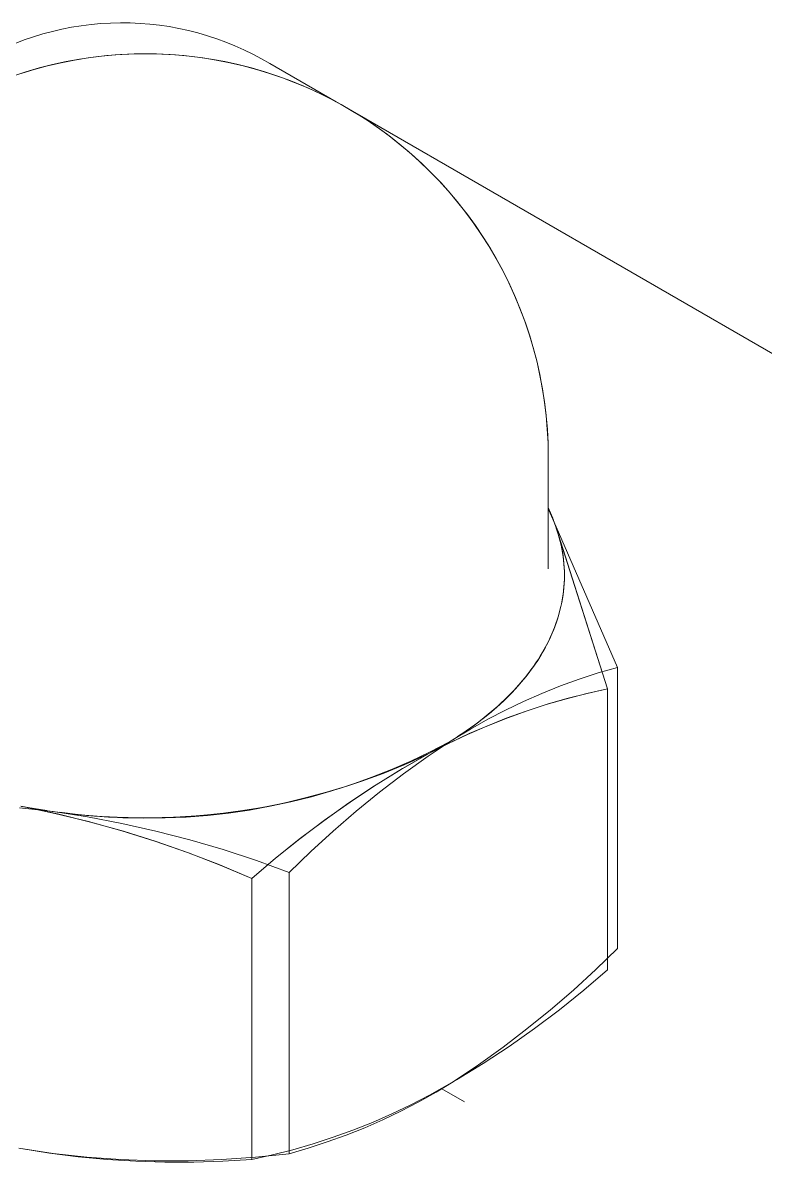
# Model space of a CAD drawing. Header units: millimetres. Extents: x -75 to 3710, y -20 to 2482.
# Drawn here: x 3585.42 to 3594.53, y 769.09 to 783.06 of the extents above; entities that cross this region are included whole.
import ezdxf

# ---------------------------------------------------------------- set-up
doc = ezdxf.new("R2010")
doc.units = ezdxf.units.MM
doc.layers.add('ZANO_R', color=7, linetype='Continuous', lineweight=0)

msp = doc.modelspace()

# ---------------------------------------------------------------- linework, layer by layer
at = {"layer": 'ZANO_R'}
for p, q in [((3586.022, 783.003), (3586.141, 783.022)), ((3586.141, 783.022), (3586.26, 783.037)), ((3586.26, 783.037), (3586.38, 783.048)), ((3586.38, 783.048), (3586.5, 783.055)), ((3586.5, 783.055), (3586.62, 783.058)), ((3586.62, 783.058), (3586.74, 783.057)), ((3586.74, 783.057), (3586.861, 783.051)), ((3586.861, 783.051), (3586.98, 783.042)), ((3586.98, 783.042), (3587.1, 783.028)), ((3587.1, 783.028), (3587.219, 783.011)), ((3585.442, 782.849), (3585.556, 782.887)), ((3585.556, 782.887), (3585.671, 782.922)), ((3585.671, 782.922), (3585.787, 782.953)), ((3585.787, 782.953), (3585.904, 782.98)), ((3585.904, 782.98), (3586.022, 783.003)), ((3587.219, 783.011), (3587.337, 782.989)), ((3587.337, 782.989), (3587.455, 782.963)), ((3587.455, 782.963), (3587.571, 782.934)), ((3587.571, 782.934), (3587.687, 782.9)), ((3587.687, 782.9), (3587.801, 782.863)), ((3585.33, 782.806), (3585.442, 782.849)), ((3587.801, 782.863), (3587.914, 782.821)), ((3587.914, 782.821), (3588.025, 782.776)), ((3588.025, 782.776), (3588.135, 782.727)), ((3585.892, 782.569), (3586.057, 782.601)), ((3585.954, 782.582), (3586.12, 782.612)), ((3585.954, 782.582), (3586.12, 782.612)), ((3585.954, 782.582), (3586.12, 782.612)), ((3585.954, 782.582), (3586.12, 782.612)), ((3586.057, 782.601), (3586.223, 782.628)), ((3586.12, 782.612), (3586.288, 782.637)), ((3586.12, 782.612), (3586.288, 782.637)), ((3586.12, 782.612), (3586.288, 782.637)), ((3586.12, 782.612), (3586.288, 782.637)), ((3586.223, 782.628), (3586.39, 782.649)), ((3586.288, 782.637), (3586.455, 782.656)), ((3586.288, 782.637), (3586.455, 782.656)), ((3586.288, 782.637), (3586.455, 782.656)), ((3586.288, 782.637), (3586.455, 782.656)), ((3586.39, 782.649), (3586.557, 782.665)), ((3586.455, 782.656), (3586.623, 782.669)), ((3586.455, 782.656), (3586.623, 782.669)), ((3586.455, 782.656), (3586.623, 782.669)), ((3586.455, 782.656), (3586.623, 782.669)), ((3586.557, 782.665), (3586.725, 782.674)), ((3586.623, 782.669), (3586.791, 782.677)), ((3586.623, 782.669), (3586.791, 782.677)), ((3586.623, 782.669), (3586.791, 782.677)), ((3586.623, 782.669), (3586.791, 782.677)), ((3586.725, 782.674), (3586.893, 782.678)), ((3586.791, 782.677), (3586.959, 782.678)), ((3586.791, 782.677), (3586.959, 782.678)), ((3586.791, 782.677), (3586.959, 782.678)), ((3586.791, 782.677), (3586.959, 782.678)), ((3586.893, 782.678), (3587.061, 782.677)), ((3586.959, 782.678), (3587.127, 782.674)), ((3586.959, 782.678), (3587.127, 782.674)), ((3586.959, 782.678), (3587.127, 782.674)), ((3586.959, 782.678), (3587.127, 782.674)), ((3587.061, 782.677), (3587.229, 782.669)), ((3587.127, 782.674), (3587.295, 782.665)), ((3587.127, 782.674), (3587.295, 782.665)), ((3587.127, 782.674), (3587.295, 782.665)), ((3587.127, 782.674), (3587.295, 782.665)), ((3587.229, 782.669), (3587.397, 782.656)), ((3587.295, 782.665), (3587.463, 782.649)), ((3587.295, 782.665), (3587.463, 782.649)), ((3587.295, 782.665), (3587.463, 782.649)), ((3587.295, 782.665), (3587.463, 782.649)), ((3587.397, 782.656), (3587.564, 782.637)), ((3587.463, 782.649), (3587.629, 782.628)), ((3587.463, 782.649), (3587.629, 782.628)), ((3587.463, 782.649), (3587.629, 782.628)), ((3587.463, 782.649), (3587.629, 782.628)), ((3587.564, 782.637), (3587.732, 782.612)), ((3587.629, 782.628), (3587.796, 782.601)), ((3587.629, 782.628), (3587.796, 782.601)), ((3587.629, 782.628), (3587.796, 782.601)), ((3587.629, 782.628), (3587.796, 782.601)), ((3587.732, 782.612), (3587.899, 782.582)), ((3587.796, 782.601), (3587.961, 782.569)), ((3587.796, 782.601), (3587.961, 782.569)), ((3587.796, 782.601), (3587.961, 782.569)), ((3587.796, 782.601), (3587.961, 782.569)), ((3588.135, 782.727), (3588.243, 782.674)), ((3588.243, 782.674), (3588.349, 782.618)), ((3588.349, 782.618), (3588.454, 782.558)), ((3585.3, 782.403), (3585.461, 782.456)), ((3585.3, 782.403), (3585.461, 782.456)), ((3585.3, 782.403), (3585.461, 782.456)), ((3585.3, 782.403), (3585.461, 782.456)), ((3585.405, 782.438), (3585.565, 782.487)), ((3585.461, 782.456), (3585.624, 782.504)), ((3585.461, 782.456), (3585.624, 782.504)), ((3585.461, 782.456), (3585.624, 782.504)), ((3585.461, 782.456), (3585.624, 782.504)), ((3585.565, 782.487), (3585.728, 782.531)), ((3585.624, 782.504), (3585.788, 782.546)), ((3585.624, 782.504), (3585.788, 782.546)), ((3585.624, 782.504), (3585.788, 782.546)), ((3585.624, 782.504), (3585.788, 782.546)), ((3585.728, 782.531), (3585.892, 782.569)), ((3585.788, 782.546), (3585.954, 782.582)), ((3585.788, 782.546), (3585.954, 782.582)), ((3585.788, 782.546), (3585.954, 782.582)), ((3585.788, 782.546), (3585.954, 782.582)), ((3587.899, 782.582), (3588.064, 782.546)), ((3587.961, 782.569), (3588.124, 782.531)), ((3587.961, 782.569), (3588.124, 782.531)), ((3587.961, 782.569), (3588.124, 782.531)), ((3587.961, 782.569), (3588.124, 782.531)), ((3588.064, 782.546), (3588.228, 782.504)), ((3588.124, 782.531), (3588.287, 782.487)), ((3588.124, 782.531), (3588.287, 782.487)), ((3588.124, 782.531), (3588.287, 782.487)), ((3588.124, 782.531), (3588.287, 782.487)), ((3588.228, 782.504), (3588.391, 782.456)), ((3588.287, 782.487), (3588.448, 782.438)), ((3588.287, 782.487), (3588.448, 782.438)), ((3588.287, 782.487), (3588.448, 782.438)), ((3588.287, 782.487), (3588.448, 782.438)), ((3588.391, 782.456), (3588.552, 782.403)), ((3588.454, 782.558), (3589.267, 782.089)), ((3588.448, 782.438), (3588.607, 782.384)), ((3588.448, 782.438), (3588.607, 782.384)), ((3588.448, 782.438), (3588.607, 782.384)), ((3588.448, 782.438), (3588.607, 782.384)), ((3588.552, 782.403), (3588.711, 782.345)), ((3588.607, 782.384), (3588.764, 782.324)), ((3588.607, 782.384), (3588.764, 782.324)), ((3588.607, 782.384), (3588.764, 782.324)), ((3588.607, 782.384), (3588.764, 782.324)), ((3588.711, 782.345), (3588.868, 782.281)), ((3588.764, 782.324), (3588.919, 782.259)), ((3588.764, 782.324), (3588.919, 782.259)), ((3588.764, 782.324), (3588.919, 782.259)), ((3588.764, 782.324), (3588.919, 782.259)), ((3588.868, 782.281), (3589.023, 782.212)), ((3588.919, 782.259), (3589.072, 782.188)), ((3588.919, 782.259), (3589.072, 782.188)), ((3588.919, 782.259), (3589.072, 782.188)), ((3588.919, 782.259), (3589.072, 782.188)), ((3589.023, 782.212), (3589.175, 782.137)), ((3589.072, 782.188), (3589.222, 782.113)), ((3589.072, 782.188), (3589.222, 782.113)), ((3589.072, 782.188), (3589.222, 782.113)), ((3589.072, 782.188), (3589.222, 782.113)), ((3589.175, 782.137), (3589.325, 782.057)), ((3589.222, 782.113), (3589.369, 782.032)), ((3589.222, 782.113), (3589.369, 782.032)), ((3589.222, 782.113), (3589.369, 782.032)), ((3589.222, 782.113), (3589.369, 782.032)), ((3589.325, 782.057), (3589.471, 781.972)), ((3589.369, 782.032), (3589.514, 781.946)), ((3589.369, 782.032), (3589.514, 781.946)), ((3589.369, 782.032), (3589.514, 781.946)), ((3589.369, 782.032), (3589.514, 781.946)), ((3589.471, 781.972), (3589.615, 781.883)), ((3589.514, 781.946), (3589.656, 781.856)), ((3589.514, 781.946), (3589.656, 781.856)), ((3589.514, 781.946), (3589.656, 781.856)), ((3589.514, 781.946), (3589.656, 781.856)), ((3589.523, 781.941), (3606.445, 772.171)), ((3589.615, 781.883), (3589.756, 781.788)), ((3589.656, 781.856), (3589.794, 781.761)), ((3589.656, 781.856), (3589.794, 781.761)), ((3589.656, 781.856), (3589.794, 781.761)), ((3589.656, 781.856), (3589.794, 781.761)), ((3589.756, 781.788), (3589.893, 781.688)), ((3589.794, 781.761), (3589.93, 781.661)), ((3589.794, 781.761), (3589.93, 781.661)), ((3589.794, 781.761), (3589.93, 781.661)), ((3589.794, 781.761), (3589.93, 781.661)), ((3589.893, 781.688), (3590.027, 781.584)), ((3589.93, 781.661), (3590.061, 781.556)), ((3589.93, 781.661), (3590.061, 781.556)), ((3589.93, 781.661), (3590.061, 781.556)), ((3589.93, 781.661), (3590.061, 781.556)), ((3590.027, 781.584), (3590.157, 781.476)), ((3590.061, 781.556), (3590.19, 781.447)), ((3590.061, 781.556), (3590.19, 781.447)), ((3590.061, 781.556), (3590.19, 781.447)), ((3590.061, 781.556), (3590.19, 781.447)), ((3590.157, 781.476), (3590.283, 781.363)), ((3590.19, 781.447), (3590.314, 781.334)), ((3590.19, 781.447), (3590.314, 781.334)), ((3590.19, 781.447), (3590.314, 781.334)), ((3590.19, 781.447), (3590.314, 781.334)), ((3590.283, 781.363), (3590.406, 781.245)), ((3590.314, 781.334), (3590.434, 781.216)), ((3590.314, 781.334), (3590.434, 781.216)), ((3590.314, 781.334), (3590.434, 781.216)), ((3590.314, 781.334), (3590.434, 781.216)), ((3590.406, 781.245), (3590.524, 781.124)), ((3590.434, 781.216), (3590.551, 781.095)), ((3590.434, 781.216), (3590.551, 781.095)), ((3590.434, 781.216), (3590.551, 781.095)), ((3590.434, 781.216), (3590.551, 781.095)), ((3590.524, 781.124), (3590.638, 780.998)), ((3590.551, 781.095), (3590.663, 780.97)), ((3590.551, 781.095), (3590.663, 780.97)), ((3590.551, 781.095), (3590.663, 780.97)), ((3590.551, 781.095), (3590.663, 780.97)), ((3590.638, 780.998), (3590.747, 780.869)), ((3590.663, 780.97), (3590.771, 780.841)), ((3590.663, 780.97), (3590.771, 780.841)), ((3590.663, 780.97), (3590.771, 780.841)), ((3590.663, 780.97), (3590.771, 780.841)), ((3590.747, 780.869), (3590.853, 780.736)), ((3590.771, 780.841), (3590.874, 780.708)), ((3590.771, 780.841), (3590.874, 780.708)), ((3590.771, 780.841), (3590.874, 780.708)), ((3590.771, 780.841), (3590.874, 780.708)), ((3590.853, 780.736), (3590.953, 780.6)), ((3590.874, 780.708), (3590.973, 780.572)), ((3590.874, 780.708), (3590.973, 780.572)), ((3590.874, 780.708), (3590.973, 780.572)), ((3590.874, 780.708), (3590.973, 780.572)), ((3590.953, 780.6), (3591.049, 780.46)), ((3590.973, 780.572), (3591.067, 780.432)), ((3590.973, 780.572), (3591.067, 780.432)), ((3590.973, 780.572), (3591.067, 780.432)), ((3590.973, 780.572), (3591.067, 780.432)), ((3591.049, 780.46), (3591.14, 780.317)), ((3591.067, 780.432), (3591.156, 780.29)), ((3591.067, 780.432), (3591.156, 780.29)), ((3591.067, 780.432), (3591.156, 780.29)), ((3591.067, 780.432), (3591.156, 780.29)), ((3591.14, 780.317), (3591.226, 780.171)), ((3591.156, 780.29), (3591.241, 780.144)), ((3591.156, 780.29), (3591.241, 780.144)), ((3591.156, 780.29), (3591.241, 780.144)), ((3591.156, 780.29), (3591.241, 780.144)), ((3591.226, 780.171), (3591.307, 780.022)), ((3591.241, 780.144), (3591.32, 779.996)), ((3591.241, 780.144), (3591.32, 779.996)), ((3591.241, 780.144), (3591.32, 779.996)), ((3591.241, 780.144), (3591.32, 779.996)), ((3591.307, 780.022), (3591.383, 779.87)), ((3591.32, 779.996), (3591.394, 779.845)), ((3591.32, 779.996), (3591.394, 779.845)), ((3591.32, 779.996), (3591.394, 779.845)), ((3591.32, 779.996), (3591.394, 779.845)), ((3591.383, 779.87), (3591.453, 779.716)), ((3591.394, 779.845), (3591.463, 779.692)), ((3591.394, 779.845), (3591.463, 779.692)), ((3591.394, 779.845), (3591.463, 779.692)), ((3591.394, 779.845), (3591.463, 779.692)), ((3591.453, 779.716), (3591.518, 779.559)), ((3591.463, 779.692), (3591.527, 779.536)), ((3591.463, 779.692), (3591.527, 779.536)), ((3591.463, 779.692), (3591.527, 779.536)), ((3591.463, 779.692), (3591.527, 779.536)), ((3591.518, 779.559), (3591.578, 779.401)), ((3591.527, 779.536), (3591.585, 779.38)), ((3591.527, 779.536), (3591.585, 779.38)), ((3591.527, 779.536), (3591.585, 779.38)), ((3591.527, 779.536), (3591.585, 779.38)), ((3591.578, 779.401), (3591.632, 779.24)), ((3591.585, 779.38), (3591.638, 779.221)), ((3591.585, 779.38), (3591.638, 779.221)), ((3591.585, 779.38), (3591.638, 779.221)), ((3591.585, 779.38), (3591.638, 779.221)), ((3591.632, 779.24), (3591.681, 779.078)), ((3591.638, 779.221), (3591.686, 779.061)), ((3591.638, 779.221), (3591.686, 779.061)), ((3591.638, 779.221), (3591.686, 779.061)), ((3591.638, 779.221), (3591.686, 779.061)), ((3591.681, 779.078), (3591.724, 778.914)), ((3591.686, 779.061), (3591.728, 778.899)), ((3591.686, 779.061), (3591.728, 778.899)), ((3591.686, 779.061), (3591.728, 778.899)), ((3591.686, 779.061), (3591.728, 778.899)), ((3591.724, 778.914), (3591.762, 778.749)), ((3591.728, 778.899), (3591.764, 778.735)), ((3591.728, 778.899), (3591.764, 778.735)), ((3591.728, 778.899), (3591.764, 778.735)), ((3591.728, 778.899), (3591.764, 778.735)), ((3591.762, 778.749), (3591.793, 778.582)), ((3591.764, 778.735), (3591.795, 778.571)), ((3591.764, 778.735), (3591.795, 778.571)), ((3591.764, 778.735), (3591.795, 778.571)), ((3591.764, 778.735), (3591.795, 778.571)), ((3591.793, 778.582), (3591.82, 778.415)), ((3591.795, 778.571), (3591.821, 778.406)), ((3591.795, 778.571), (3591.821, 778.406)), ((3591.795, 778.571), (3591.821, 778.406)), ((3591.795, 778.571), (3591.821, 778.406)), ((3591.82, 778.415), (3591.84, 778.246)), ((3591.821, 778.406), (3591.841, 778.24)), ((3591.821, 778.406), (3591.841, 778.24)), ((3591.821, 778.406), (3591.841, 778.24)), ((3591.821, 778.406), (3591.841, 778.24)), ((3591.84, 778.246), (3591.854, 778.078)), ((3591.841, 778.24), (3591.855, 778.073)), ((3591.841, 778.24), (3591.855, 778.073)), ((3591.841, 778.24), (3591.855, 778.073)), ((3591.841, 778.24), (3591.855, 778.073)), ((3591.854, 778.078), (3591.863, 777.908)), ((3591.855, 778.073), (3591.863, 777.906)), ((3591.855, 778.073), (3591.863, 777.906)), ((3591.855, 778.073), (3591.863, 777.906)), ((3591.855, 778.073), (3591.863, 777.906)), ((3591.863, 777.908), (3591.866, 777.739)), ((3591.863, 777.906), (3591.866, 777.739)), ((3591.863, 777.906), (3591.866, 777.739)), ((3591.863, 777.906), (3591.866, 777.739)), ((3591.863, 777.906), (3591.866, 777.739)), ((3591.866, 777.739), (3591.866, 776.364)), ((3591.866, 777.739), (3591.866, 776.364)), ((3591.866, 777.739), (3591.866, 776.364)), ((3591.866, 777.739), (3591.866, 776.364)), ((3591.866, 777.739), (3591.866, 776.364)), ((3591.866, 777.118), (3591.917, 776.992)), ((3591.866, 777.118), (3591.917, 776.992)), ((3591.866, 777.118), (3591.929, 776.962)), ((3591.866, 777.118), (3591.92, 776.985)), ((3592.713, 775.158), (3591.866, 777.104)), ((3591.891, 777.048), (3591.866, 777.101)), ((3591.866, 777.101), (3591.887, 777.058)), ((3591.891, 777.048), (3591.866, 777.101)), ((3591.891, 777.048), (3591.866, 777.101)), ((3591.891, 777.048), (3591.866, 777.101)), ((3591.887, 777.058), (3591.907, 777.015)), ((3591.915, 776.994), (3591.891, 777.048)), ((3591.915, 776.994), (3591.891, 777.048)), ((3591.915, 776.994), (3591.891, 777.048)), ((3591.915, 776.994), (3591.891, 777.048)), ((3591.907, 777.015), (3591.925, 776.971)), ((3591.938, 776.939), (3591.915, 776.994)), ((3591.938, 776.939), (3591.915, 776.994)), ((3591.938, 776.939), (3591.915, 776.994)), ((3591.938, 776.939), (3591.915, 776.994)), ((3591.925, 776.971), (3591.943, 776.926)), ((3591.954, 776.895), (3591.938, 776.939)), ((3591.954, 776.895), (3591.938, 776.939)), ((3591.955, 776.894), (3591.938, 776.939)), ((3591.955, 776.894), (3591.938, 776.939)), ((3591.943, 776.926), (3591.959, 776.882)), ((3591.946, 776.917), (3592.59, 774.894)), ((3591.97, 776.85), (3591.954, 776.895)), ((3591.97, 776.85), (3591.954, 776.895)), ((3591.971, 776.848), (3591.955, 776.894)), ((3591.971, 776.848), (3591.955, 776.894)), ((3591.955, 776.894), (3592.59, 774.894)), ((3591.958, 776.886), (3592.59, 774.894)), ((3591.958, 776.886), (3592.59, 774.894)), ((3591.959, 776.882), (3591.974, 776.837)), ((3591.985, 776.804), (3591.97, 776.85)), ((3591.985, 776.804), (3591.97, 776.85)), ((3591.985, 776.802), (3591.971, 776.848)), ((3591.985, 776.802), (3591.971, 776.848)), ((3591.974, 776.837), (3591.989, 776.792)), ((3591.998, 776.759), (3591.985, 776.804)), ((3591.998, 776.759), (3591.985, 776.804)), ((3591.999, 776.756), (3591.985, 776.802)), ((3591.999, 776.756), (3591.985, 776.802)), ((3591.989, 776.792), (3592.001, 776.747)), ((3592.01, 776.713), (3591.998, 776.759)), ((3592.01, 776.713), (3591.998, 776.759)), ((3592.011, 776.709), (3591.999, 776.756)), ((3592.011, 776.709), (3591.999, 776.756)), ((3592.001, 776.747), (3592.013, 776.701)), ((3592.021, 776.667), (3592.01, 776.713)), ((3592.021, 776.667), (3592.01, 776.713)), ((3592.022, 776.662), (3592.011, 776.709)), ((3592.022, 776.662), (3592.011, 776.709)), ((3592.013, 776.701), (3592.024, 776.655)), ((3592.031, 776.62), (3592.021, 776.667)), ((3592.031, 776.62), (3592.021, 776.667)), ((3592.032, 776.615), (3592.022, 776.662)), ((3592.032, 776.615), (3592.022, 776.662)), ((3592.024, 776.655), (3592.033, 776.609)), ((3592.039, 776.574), (3592.031, 776.62)), ((3592.039, 776.574), (3592.031, 776.62)), ((3592.04, 776.568), (3592.032, 776.615)), ((3592.04, 776.568), (3592.032, 776.615)), ((3592.033, 776.609), (3592.041, 776.563)), ((3592.047, 776.527), (3592.039, 776.574)), ((3592.047, 776.527), (3592.039, 776.574)), ((3592.048, 776.52), (3592.04, 776.568)), ((3592.048, 776.52), (3592.04, 776.568)), ((3592.041, 776.563), (3592.048, 776.516)), ((3592.053, 776.48), (3592.047, 776.527)), ((3592.053, 776.48), (3592.047, 776.527)), ((3592.054, 776.472), (3592.048, 776.52)), ((3592.054, 776.472), (3592.048, 776.52)), ((3592.048, 776.516), (3592.054, 776.47)), ((3592.057, 776.433), (3592.053, 776.48)), ((3592.057, 776.433), (3592.053, 776.48)), ((3592.058, 776.424), (3592.054, 776.472)), ((3592.058, 776.424), (3592.054, 776.472)), ((3592.054, 776.47), (3592.058, 776.423)), ((3592.061, 776.385), (3592.057, 776.433)), ((3592.061, 776.385), (3592.057, 776.433)), ((3592.061, 776.376), (3592.058, 776.424)), ((3592.061, 776.376), (3592.058, 776.424)), ((3592.058, 776.423), (3592.061, 776.376)), ((3592.063, 776.338), (3592.061, 776.385)), ((3592.063, 776.338), (3592.061, 776.385)), ((3592.061, 776.376), (3592.063, 776.329)), ((3592.063, 776.328), (3592.061, 776.376)), ((3592.063, 776.328), (3592.061, 776.376)), ((3592.064, 776.29), (3592.063, 776.338)), ((3592.064, 776.29), (3592.063, 776.338)), ((3592.063, 776.329), (3592.064, 776.282)), ((3592.064, 776.279), (3592.063, 776.328)), ((3592.064, 776.279), (3592.063, 776.328)), ((3592.061, 776.187), (3592.057, 776.14)), ((3592.057, 776.133), (3592.06, 776.182)), ((3592.057, 776.133), (3592.06, 776.182)), ((3592.058, 776.146), (3592.061, 776.194)), ((3592.058, 776.146), (3592.061, 776.194)), ((3592.06, 776.182), (3592.063, 776.231)), ((3592.06, 776.182), (3592.063, 776.231)), ((3592.061, 776.194), (3592.063, 776.242)), ((3592.061, 776.194), (3592.063, 776.242)), ((3592.063, 776.235), (3592.061, 776.187)), ((3592.063, 776.242), (3592.064, 776.29)), ((3592.063, 776.242), (3592.064, 776.29)), ((3592.064, 776.282), (3592.063, 776.235)), ((3592.063, 776.231), (3592.064, 776.279)), ((3592.063, 776.231), (3592.064, 776.279)), ((3592.037, 775.986), (3592.045, 776.035)), ((3592.037, 775.986), (3592.045, 776.035)), ((3592.047, 776.045), (3592.039, 775.998)), ((3592.04, 776.002), (3592.047, 776.05)), ((3592.04, 776.002), (3592.047, 776.05)), ((3592.045, 776.035), (3592.052, 776.084)), ((3592.045, 776.035), (3592.052, 776.084)), ((3592.047, 776.05), (3592.053, 776.098)), ((3592.047, 776.05), (3592.053, 776.098)), ((3592.053, 776.093), (3592.047, 776.045)), ((3592.052, 776.084), (3592.057, 776.133)), ((3592.052, 776.084), (3592.057, 776.133)), ((3592.053, 776.098), (3592.058, 776.146)), ((3592.053, 776.098), (3592.058, 776.146)), ((3592.057, 776.14), (3592.053, 776.093)), ((3592.005, 775.84), (3592.017, 775.889)), ((3592.005, 775.84), (3592.017, 775.889)), ((3592.009, 775.857), (3592.021, 775.905)), ((3592.009, 775.857), (3592.021, 775.905)), ((3592.021, 775.904), (3592.009, 775.856)), ((3592.017, 775.889), (3592.028, 775.937)), ((3592.017, 775.889), (3592.028, 775.937)), ((3592.021, 775.905), (3592.031, 775.953)), ((3592.021, 775.905), (3592.031, 775.953)), ((3592.031, 775.951), (3592.021, 775.904)), ((3592.028, 775.937), (3592.037, 775.986)), ((3592.028, 775.937), (3592.037, 775.986)), ((3592.031, 775.953), (3592.04, 776.002)), ((3592.031, 775.953), (3592.04, 776.002)), ((3592.039, 775.998), (3592.031, 775.951)), ((3591.983, 775.762), (3591.967, 775.715)), ((3591.967, 775.713), (3591.982, 775.761)), ((3591.967, 775.713), (3591.982, 775.761)), ((3591.976, 775.742), (3591.991, 775.791)), ((3591.976, 775.742), (3591.991, 775.791)), ((3591.982, 775.761), (3591.997, 775.809)), ((3591.982, 775.761), (3591.997, 775.809)), ((3591.997, 775.809), (3591.983, 775.762)), ((3591.991, 775.791), (3592.005, 775.84)), ((3591.991, 775.791), (3592.005, 775.84)), ((3591.997, 775.809), (3592.009, 775.857)), ((3591.997, 775.809), (3592.009, 775.857)), ((3592.009, 775.856), (3591.997, 775.809)), ((3591.911, 775.57), (3591.931, 775.618)), ((3591.911, 775.57), (3591.931, 775.618)), ((3591.933, 775.622), (3591.914, 775.576)), ((3591.923, 775.597), (3591.942, 775.645)), ((3591.923, 775.597), (3591.942, 775.645)), ((3591.931, 775.618), (3591.95, 775.666)), ((3591.931, 775.618), (3591.95, 775.666)), ((3591.951, 775.669), (3591.933, 775.622)), ((3591.942, 775.645), (3591.96, 775.694)), ((3591.942, 775.645), (3591.96, 775.694)), ((3591.95, 775.666), (3591.967, 775.713)), ((3591.95, 775.666), (3591.967, 775.713)), ((3591.967, 775.715), (3591.951, 775.669)), ((3591.96, 775.694), (3591.976, 775.742)), ((3591.96, 775.694), (3591.976, 775.742)), ((3591.844, 775.429), (3591.868, 775.476)), ((3591.844, 775.429), (3591.868, 775.476)), ((3591.872, 775.483), (3591.848, 775.437)), ((3591.856, 775.453), (3591.88, 775.501)), ((3591.856, 775.453), (3591.88, 775.501)), ((3591.868, 775.476), (3591.89, 775.523)), ((3591.868, 775.476), (3591.89, 775.523)), ((3591.893, 775.529), (3591.872, 775.483)), ((3591.88, 775.501), (3591.902, 775.549)), ((3591.88, 775.501), (3591.902, 775.549)), ((3591.89, 775.523), (3591.911, 775.57)), ((3591.89, 775.523), (3591.911, 775.57)), ((3591.914, 775.576), (3591.893, 775.529)), ((3591.902, 775.549), (3591.923, 775.597)), ((3591.902, 775.549), (3591.923, 775.597)), ((3591.765, 775.29), (3591.792, 775.336)), ((3591.765, 775.29), (3591.792, 775.336)), ((3591.799, 775.347), (3591.772, 775.302)), ((3591.778, 775.311), (3591.805, 775.358)), ((3591.778, 775.311), (3591.805, 775.358)), ((3591.792, 775.336), (3591.819, 775.382)), ((3591.792, 775.336), (3591.819, 775.382)), ((3591.824, 775.392), (3591.799, 775.347)), ((3591.805, 775.358), (3591.831, 775.405)), ((3591.805, 775.358), (3591.831, 775.405)), ((3591.819, 775.382), (3591.844, 775.429)), ((3591.819, 775.382), (3591.844, 775.429)), ((3591.848, 775.437), (3591.824, 775.392)), ((3591.831, 775.405), (3591.856, 775.453)), ((3591.831, 775.405), (3591.856, 775.453)), ((3591.673, 775.153), (3591.705, 775.198)), ((3591.673, 775.153), (3591.705, 775.198)), ((3591.715, 775.212), (3591.684, 775.168)), ((3591.687, 775.172), (3591.718, 775.218)), ((3591.687, 775.172), (3591.718, 775.218)), ((3591.705, 775.198), (3591.736, 775.244)), ((3591.705, 775.198), (3591.736, 775.244)), ((3591.744, 775.257), (3591.715, 775.212)), ((3591.718, 775.218), (3591.749, 775.264)), ((3591.718, 775.218), (3591.749, 775.264)), ((3591.736, 775.244), (3591.765, 775.29)), ((3591.736, 775.244), (3591.765, 775.29)), ((3591.772, 775.302), (3591.744, 775.257)), ((3591.749, 775.264), (3591.778, 775.311)), ((3591.749, 775.264), (3591.778, 775.311)), ((3591.571, 775.019), (3591.606, 775.064)), ((3591.571, 775.019), (3591.606, 775.064)), ((3591.584, 775.035), (3591.62, 775.08)), ((3591.584, 775.035), (3591.62, 775.08)), ((3591.62, 775.081), (3591.586, 775.038)), ((3591.606, 775.064), (3591.641, 775.108)), ((3591.606, 775.064), (3591.641, 775.108)), ((3591.62, 775.08), (3591.654, 775.126)), ((3591.62, 775.08), (3591.654, 775.126)), ((3591.653, 775.125), (3591.62, 775.081)), ((3591.641, 775.108), (3591.673, 775.153)), ((3591.641, 775.108), (3591.673, 775.153)), ((3591.684, 775.168), (3591.653, 775.125)), ((3591.654, 775.126), (3591.687, 775.172)), ((3591.654, 775.126), (3591.687, 775.172)), ((3592.245, 775.014), (3592.478, 775.09)), ((3592.478, 775.09), (3592.713, 775.158)), ((3592.713, 775.158), (3592.713, 771.713)), ((3591.478, 774.912), (3591.44, 774.87)), ((3591.458, 774.889), (3591.497, 774.932)), ((3591.458, 774.889), (3591.497, 774.932)), ((3591.47, 774.903), (3591.509, 774.947)), ((3591.47, 774.903), (3591.509, 774.947)), ((3591.515, 774.953), (3591.478, 774.912)), ((3591.497, 774.932), (3591.534, 774.976)), ((3591.497, 774.932), (3591.534, 774.976)), ((3591.509, 774.947), (3591.547, 774.991)), ((3591.509, 774.947), (3591.547, 774.991)), ((3591.551, 774.996), (3591.515, 774.953)), ((3591.534, 774.976), (3591.571, 775.019)), ((3591.534, 774.976), (3591.571, 775.019)), ((3591.547, 774.991), (3591.584, 775.035)), ((3591.547, 774.991), (3591.584, 775.035)), ((3591.586, 775.038), (3591.551, 774.996)), ((3591.787, 774.839), (3592.014, 774.93)), ((3592.014, 774.93), (3592.245, 775.014)), ((3591.302, 774.732), (3591.345, 774.774)), ((3591.302, 774.732), (3591.345, 774.774)), ((3591.36, 774.789), (3591.319, 774.749)), ((3591.334, 774.763), (3591.376, 774.805)), ((3591.334, 774.763), (3591.376, 774.805)), ((3591.345, 774.774), (3591.388, 774.817)), ((3591.345, 774.774), (3591.388, 774.817)), ((3591.401, 774.829), (3591.36, 774.789)), ((3591.376, 774.805), (3591.417, 774.847)), ((3591.376, 774.805), (3591.417, 774.847)), ((3591.388, 774.817), (3591.43, 774.859)), ((3591.388, 774.817), (3591.43, 774.859)), ((3591.44, 774.87), (3591.401, 774.829)), ((3591.417, 774.847), (3591.458, 774.889)), ((3591.417, 774.847), (3591.458, 774.889)), ((3591.43, 774.859), (3591.47, 774.903)), ((3591.43, 774.859), (3591.47, 774.903)), ((3591.563, 774.741), (3591.787, 774.839)), ((3592.088, 774.774), (3591.84, 774.702)), ((3592.088, 774.774), (3591.84, 774.702)), ((3592.088, 774.774), (3591.84, 774.702)), ((3592.095, 774.776), (3591.851, 774.705)), ((3592.338, 774.838), (3592.088, 774.774)), ((3592.338, 774.838), (3592.088, 774.774)), ((3592.338, 774.838), (3592.088, 774.774)), ((3592.342, 774.839), (3592.095, 774.776)), ((3592.59, 774.894), (3592.338, 774.838)), ((3592.59, 774.894), (3592.338, 774.838)), ((3592.59, 774.894), (3592.338, 774.838)), ((3592.59, 774.894), (3592.342, 774.839)), ((3592.59, 771.449), (3592.59, 774.894)), ((3592.59, 771.449), (3592.59, 774.894)), ((3592.59, 771.449), (3592.59, 774.894)), ((3592.59, 771.449), (3592.59, 774.894)), ((3591.106, 774.563), (3591.2, 774.641)), ((3591.106, 774.563), (3591.2, 774.641)), ((3591.124, 774.522), (3591.342, 774.635)), ((3591.234, 774.67), (3591.145, 774.594)), ((3591.164, 774.61), (3591.211, 774.65)), ((3591.164, 774.61), (3591.211, 774.65)), ((3591.2, 774.641), (3591.246, 774.681)), ((3591.2, 774.641), (3591.246, 774.681)), ((3591.211, 774.65), (3591.257, 774.691)), ((3591.211, 774.65), (3591.257, 774.691)), ((3591.319, 774.749), (3591.234, 774.67)), ((3591.246, 774.681), (3591.29, 774.722)), ((3591.246, 774.681), (3591.29, 774.722)), ((3591.257, 774.691), (3591.302, 774.732)), ((3591.257, 774.691), (3591.302, 774.732)), ((3591.29, 774.722), (3591.334, 774.763)), ((3591.29, 774.722), (3591.334, 774.763)), ((3591.342, 774.635), (3591.563, 774.741)), ((3591.84, 774.702), (3591.594, 774.622)), ((3591.84, 774.702), (3591.594, 774.622)), ((3591.84, 774.702), (3591.594, 774.622)), ((3591.851, 774.705), (3591.608, 774.627)), ((3590.911, 774.402), (3591.124, 774.522)), ((3591.052, 774.519), (3590.956, 774.447)), ((3590.965, 774.454), (3591.066, 774.531)), ((3590.965, 774.454), (3591.066, 774.531)), ((3591.009, 774.486), (3591.106, 774.563)), ((3591.009, 774.486), (3591.106, 774.563)), ((3591.145, 774.594), (3591.052, 774.519)), ((3591.066, 774.531), (3591.164, 774.61)), ((3591.066, 774.531), (3591.164, 774.61)), ((3591.351, 774.534), (3591.111, 774.439)), ((3591.351, 774.534), (3591.111, 774.439)), ((3591.351, 774.534), (3591.111, 774.439)), ((3591.369, 774.541), (3591.132, 774.447)), ((3591.594, 774.622), (3591.351, 774.534)), ((3591.594, 774.622), (3591.351, 774.534)), ((3591.594, 774.622), (3591.351, 774.534)), ((3591.608, 774.627), (3591.369, 774.541)), ((3590.701, 774.275), (3590.911, 774.402)), ((3590.753, 774.308), (3590.861, 774.38)), ((3590.753, 774.308), (3590.861, 774.38)), ((3590.857, 774.377), (3590.755, 774.309)), ((3590.802, 774.34), (3590.907, 774.412)), ((3590.802, 774.34), (3590.907, 774.412)), ((3590.956, 774.447), (3590.857, 774.377)), ((3590.861, 774.38), (3590.965, 774.454)), ((3590.861, 774.38), (3590.965, 774.454)), ((3591.111, 774.439), (3590.874, 774.336)), ((3591.111, 774.439), (3590.874, 774.336)), ((3591.111, 774.439), (3590.874, 774.336)), ((3591.132, 774.447), (3590.898, 774.346)), ((3590.907, 774.412), (3591.009, 774.486)), ((3590.907, 774.412), (3591.009, 774.486)), ((3590.393, 774.068), (3590.701, 774.275)), ((3590.641, 774.225), (3590.411, 774.107)), ((3590.641, 774.225), (3590.411, 774.107)), ((3590.641, 774.225), (3590.411, 774.107)), ((3590.646, 774.241), (3590.416, 774.122)), ((3590.667, 774.238), (3590.44, 774.123)), ((3590.528, 774.172), (3590.642, 774.238)), ((3590.528, 774.172), (3590.642, 774.238)), ((3590.583, 774.204), (3590.694, 774.271)), ((3590.583, 774.204), (3590.694, 774.271)), ((3590.874, 774.336), (3590.641, 774.225)), ((3590.874, 774.336), (3590.641, 774.225)), ((3590.874, 774.336), (3590.641, 774.225)), ((3590.642, 774.238), (3590.753, 774.308)), ((3590.642, 774.238), (3590.753, 774.308)), ((3590.898, 774.346), (3590.667, 774.238)), ((3590.694, 774.271), (3590.802, 774.34)), ((3590.694, 774.271), (3590.802, 774.34)), ((3590.381, 774.091), (3590.055, 773.903)), ((3590.411, 774.107), (3590.08, 773.917)), ((3590.411, 774.107), (3590.08, 773.917)), ((3590.411, 774.107), (3590.08, 773.917)), ((3590.098, 773.963), (3590.351, 774.076)), ((3590.098, 773.963), (3590.351, 774.076)), ((3590.165, 773.994), (3590.411, 774.107)), ((3590.165, 773.994), (3590.411, 774.107)), ((3590.416, 774.122), (3590.181, 774.01)), ((3590.411, 774.107), (3590.528, 774.172)), ((3590.411, 774.107), (3590.528, 774.172)), ((3590.47, 774.139), (3590.583, 774.204)), ((3590.47, 774.139), (3590.583, 774.204)), ((3589.841, 773.858), (3590.098, 773.963)), ((3589.841, 773.858), (3590.098, 773.963)), ((3589.916, 773.89), (3590.165, 773.994)), ((3589.916, 773.89), (3590.165, 773.994)), ((3590.181, 774.01), (3589.943, 773.906)), ((3590.091, 773.852), (3590.393, 774.068)), ((3589.702, 773.811), (3589.458, 773.723)), ((3589.581, 773.763), (3589.841, 773.858)), ((3589.581, 773.763), (3589.841, 773.858)), ((3589.663, 773.794), (3589.916, 773.89)), ((3589.663, 773.794), (3589.916, 773.89)), ((3589.943, 773.906), (3589.702, 773.811)), ((3590.055, 773.903), (3589.735, 773.704)), ((3590.08, 773.917), (3589.755, 773.717)), ((3590.08, 773.917), (3589.755, 773.717)), ((3590.08, 773.917), (3589.755, 773.717)), ((3589.797, 773.627), (3590.091, 773.852)), ((3589.051, 773.599), (3589.317, 773.676)), ((3589.051, 773.599), (3589.317, 773.676)), ((3589.148, 773.627), (3589.407, 773.706)), ((3589.148, 773.627), (3589.407, 773.706)), ((3589.458, 773.723), (3589.211, 773.644)), ((3589.317, 773.676), (3589.581, 773.763)), ((3589.317, 773.676), (3589.581, 773.763)), ((3589.407, 773.706), (3589.663, 773.794)), ((3589.407, 773.706), (3589.663, 773.794)), ((3589.735, 773.704), (3589.421, 773.496)), ((3589.755, 773.717), (3589.436, 773.507)), ((3589.755, 773.717), (3589.436, 773.507)), ((3589.755, 773.717), (3589.436, 773.507)), ((3588.511, 773.471), (3588.782, 773.53)), ((3588.511, 773.471), (3588.782, 773.53)), ((3588.624, 773.495), (3588.887, 773.557)), ((3588.624, 773.495), (3588.887, 773.557)), ((3588.962, 773.572), (3588.71, 773.51)), ((3588.782, 773.53), (3589.051, 773.599)), ((3588.782, 773.53), (3589.051, 773.599)), ((3588.887, 773.557), (3589.148, 773.627)), ((3588.887, 773.557), (3589.148, 773.627)), ((3589.211, 773.644), (3588.962, 773.572)), ((3589.509, 773.394), (3589.797, 773.627)), ((3585.384, 773.437), (3585.796, 773.393)), ((3585.815, 773.368), (3585.399, 773.455)), ((3585.815, 773.368), (3585.399, 773.455)), ((3585.399, 773.455), (3585.666, 773.409)), ((3585.399, 773.455), (3585.666, 773.409)), ((3585.815, 773.368), (3585.399, 773.455)), ((3585.563, 773.427), (3585.409, 773.453)), ((3585.848, 773.361), (3585.438, 773.448)), ((3585.476, 773.441), (3585.75, 773.397)), ((3585.476, 773.441), (3585.75, 773.397)), ((3585.717, 773.404), (3585.563, 773.427)), ((3585.666, 773.409), (3585.934, 773.371)), ((3585.666, 773.409), (3585.934, 773.371)), ((3585.75, 773.397), (3586.026, 773.362)), ((3585.75, 773.397), (3586.026, 773.362)), ((3585.796, 773.393), (3586.218, 773.327)), ((3586.132, 773.352), (3585.874, 773.383)), ((3587.687, 773.349), (3587.963, 773.381)), ((3587.687, 773.349), (3587.963, 773.381)), ((3587.823, 773.363), (3588.091, 773.398)), ((3587.823, 773.363), (3588.091, 773.398)), ((3588.201, 773.409), (3587.944, 773.372)), ((3587.963, 773.381), (3588.238, 773.421)), ((3587.963, 773.381), (3588.238, 773.421)), ((3588.091, 773.398), (3588.358, 773.442)), ((3588.091, 773.398), (3588.358, 773.442)), ((3588.456, 773.455), (3588.201, 773.409)), ((3588.238, 773.421), (3588.511, 773.471)), ((3588.238, 773.421), (3588.511, 773.471)), ((3588.358, 773.442), (3588.624, 773.495)), ((3588.358, 773.442), (3588.624, 773.495)), ((3588.71, 773.51), (3588.456, 773.455)), ((3589.421, 773.496), (3589.113, 773.279)), ((3589.436, 773.507), (3589.124, 773.287)), ((3589.436, 773.507), (3589.124, 773.287)), ((3589.436, 773.507), (3589.124, 773.287)), ((3589.228, 773.151), (3589.509, 773.394)), ((3586.228, 773.268), (3585.815, 773.368)), ((3586.228, 773.268), (3585.815, 773.368)), ((3586.228, 773.268), (3585.815, 773.368)), ((3586.255, 773.261), (3585.848, 773.361)), ((3585.934, 773.371), (3586.203, 773.343)), ((3585.934, 773.371), (3586.203, 773.343)), ((3586.026, 773.362), (3586.302, 773.336)), ((3586.026, 773.362), (3586.302, 773.336)), ((3586.39, 773.329), (3586.132, 773.352)), ((3586.203, 773.343), (3586.473, 773.324)), ((3586.203, 773.343), (3586.473, 773.324)), ((3586.218, 773.327), (3586.639, 773.246)), ((3586.637, 773.155), (3586.228, 773.268)), ((3586.637, 773.155), (3586.228, 773.268)), ((3586.637, 773.155), (3586.228, 773.268)), ((3586.659, 773.149), (3586.255, 773.261)), ((3586.302, 773.336), (3586.579, 773.32)), ((3586.302, 773.336), (3586.579, 773.32)), ((3586.649, 773.314), (3586.39, 773.329)), ((3586.473, 773.324), (3586.743, 773.314)), ((3586.473, 773.324), (3586.743, 773.314)), ((3586.579, 773.32), (3586.856, 773.313)), ((3586.579, 773.32), (3586.856, 773.313)), ((3586.639, 773.246), (3587.056, 773.152)), ((3586.909, 773.309), (3586.649, 773.314)), ((3586.743, 773.314), (3587.014, 773.313)), ((3586.743, 773.314), (3587.014, 773.313)), ((3586.856, 773.313), (3587.134, 773.316)), ((3586.856, 773.313), (3587.134, 773.316)), ((3587.168, 773.312), (3586.909, 773.309)), ((3587.014, 773.313), (3587.284, 773.321)), ((3587.014, 773.313), (3587.284, 773.321)), ((3587.134, 773.316), (3587.411, 773.328)), ((3587.134, 773.316), (3587.411, 773.328)), ((3587.427, 773.323), (3587.168, 773.312)), ((3587.284, 773.321), (3587.554, 773.337)), ((3587.284, 773.321), (3587.554, 773.337)), ((3587.411, 773.328), (3587.687, 773.349)), ((3587.411, 773.328), (3587.687, 773.349)), ((3587.686, 773.343), (3587.427, 773.323)), ((3587.554, 773.337), (3587.823, 773.363)), ((3587.554, 773.337), (3587.823, 773.363)), ((3587.944, 773.372), (3587.686, 773.343)), ((3589.113, 773.279), (3588.812, 773.052)), ((3589.124, 773.287), (3588.819, 773.058)), ((3589.124, 773.287), (3588.819, 773.058)), ((3589.124, 773.287), (3588.819, 773.058)), ((3587.043, 773.028), (3586.637, 773.155)), ((3587.043, 773.028), (3586.637, 773.155)), ((3587.043, 773.028), (3586.637, 773.155)), ((3587.059, 773.023), (3586.659, 773.149)), ((3587.056, 773.152), (3587.471, 773.045)), ((3588.955, 772.901), (3589.228, 773.151)), ((3587.444, 772.889), (3587.043, 773.028)), ((3587.444, 772.889), (3587.043, 773.028)), ((3587.444, 772.889), (3587.043, 773.028)), ((3587.454, 772.885), (3587.059, 773.023)), ((3587.471, 773.045), (3587.881, 772.924)), ((3588.812, 773.052), (3588.518, 772.816)), ((3588.819, 773.058), (3588.522, 772.819)), ((3588.819, 773.058), (3588.522, 772.819)), ((3588.819, 773.058), (3588.522, 772.819)), ((3587.84, 772.736), (3587.444, 772.889)), ((3587.84, 772.736), (3587.444, 772.889)), ((3587.84, 772.736), (3587.444, 772.889)), ((3587.845, 772.734), (3587.454, 772.885)), ((3587.881, 772.924), (3588.287, 772.789)), ((3588.522, 772.819), (3588.232, 772.571)), ((3588.522, 772.819), (3588.232, 772.571)), ((3588.522, 772.819), (3588.232, 772.571)), ((3588.689, 772.642), (3588.955, 772.901)), ((3588.232, 772.571), (3587.84, 772.736)), ((3588.232, 772.571), (3587.84, 772.736)), ((3588.232, 772.571), (3587.84, 772.736)), ((3588.232, 772.571), (3587.845, 772.734)), ((3588.518, 772.816), (3588.232, 772.571)), ((3588.287, 772.789), (3588.689, 772.642)), ((3588.232, 772.571), (3588.232, 769.126)), ((3588.232, 769.126), (3588.232, 772.571)), ((3588.232, 769.126), (3588.232, 772.571)), ((3588.232, 769.126), (3588.232, 772.571)), ((3588.689, 769.196), (3588.689, 772.642)), ((3592.713, 771.713), (3592.447, 771.454)), ((3592.447, 771.454), (3592.174, 771.203)), ((3592.3, 771.201), (3592.59, 771.449)), ((3592.3, 771.201), (3592.59, 771.449)), ((3592.3, 771.201), (3592.59, 771.449)), ((3592.3, 771.201), (3592.59, 771.449)), ((3592.174, 771.203), (3591.893, 770.961)), ((3592.002, 770.962), (3592.3, 771.201)), ((3592.002, 770.962), (3592.3, 771.201)), ((3592.002, 770.962), (3592.3, 771.201)), ((3592.002, 770.962), (3592.3, 771.201)), ((3591.893, 770.961), (3591.605, 770.727)), ((3591.697, 770.733), (3592.002, 770.962)), ((3591.697, 770.733), (3592.002, 770.962)), ((3591.697, 770.733), (3592.002, 770.962)), ((3591.697, 770.733), (3592.002, 770.962)), ((3591.605, 770.727), (3591.311, 770.503)), ((3591.385, 770.513), (3591.697, 770.733)), ((3591.385, 770.513), (3591.697, 770.733)), ((3591.385, 770.513), (3591.697, 770.733)), ((3591.385, 770.513), (3591.697, 770.733)), ((3591.311, 770.503), (3591.009, 770.287)), ((3591.067, 770.303), (3591.385, 770.513)), ((3591.067, 770.303), (3591.385, 770.513)), ((3591.067, 770.303), (3591.385, 770.513)), ((3591.067, 770.303), (3591.385, 770.513)), ((3590.742, 770.103), (3591.067, 770.303)), ((3590.742, 770.103), (3591.067, 770.303)), ((3590.742, 770.103), (3591.067, 770.303)), ((3590.742, 770.103), (3591.067, 770.303)), ((3591.009, 770.287), (3590.701, 770.08)), ((3590.411, 769.913), (3590.742, 770.103)), ((3590.411, 769.913), (3590.742, 770.103)), ((3590.411, 769.913), (3590.742, 770.103)), ((3590.411, 769.913), (3590.742, 770.103)), ((3590.701, 770.08), (3590.491, 769.953)), ((3590.181, 769.795), (3590.411, 769.913)), ((3590.181, 769.795), (3590.411, 769.913)), ((3590.181, 769.795), (3590.411, 769.913)), ((3590.181, 769.795), (3590.411, 769.913)), ((3590.491, 769.953), (3590.278, 769.833)), ((3590.838, 769.833), (3590.56, 769.994)), ((3590.838, 769.833), (3590.56, 769.994)), ((3590.56, 769.994), (3590.838, 769.833)), ((3590.56, 769.994), (3590.838, 769.833)), ((3590.56, 769.994), (3590.838, 769.833)), ((3589.948, 769.684), (3590.181, 769.795)), ((3589.948, 769.684), (3590.181, 769.795)), ((3589.948, 769.684), (3590.181, 769.795)), ((3589.948, 769.684), (3590.181, 769.795)), ((3590.278, 769.833), (3590.06, 769.72)), ((3589.839, 769.614), (3589.615, 769.516)), ((3589.711, 769.581), (3589.948, 769.684)), ((3589.711, 769.581), (3589.948, 769.684)), ((3589.711, 769.581), (3589.948, 769.684)), ((3589.711, 769.581), (3589.948, 769.684)), ((3590.06, 769.72), (3589.839, 769.614)), ((3589.228, 769.398), (3589.471, 769.486)), ((3589.228, 769.398), (3589.471, 769.486)), ((3589.228, 769.398), (3589.471, 769.486)), ((3589.228, 769.398), (3589.471, 769.486)), ((3589.615, 769.516), (3589.388, 769.425)), ((3589.471, 769.486), (3589.711, 769.581)), ((3589.471, 769.486), (3589.711, 769.581)), ((3589.471, 769.486), (3589.711, 769.581)), ((3589.471, 769.486), (3589.711, 769.581)), ((3589.157, 769.341), (3588.924, 769.265)), ((3588.982, 769.318), (3589.228, 769.398)), ((3588.982, 769.318), (3589.228, 769.398)), ((3588.982, 769.318), (3589.228, 769.398)), ((3588.982, 769.318), (3589.228, 769.398)), ((3589.388, 769.425), (3589.157, 769.341)), ((3585.373, 769.265), (3585.796, 769.199)), ((3585.399, 769.26), (3585.75, 769.205)), ((3585.399, 769.26), (3585.75, 769.205)), ((3585.399, 769.26), (3585.75, 769.205)), ((3585.399, 769.26), (3585.75, 769.205)), ((3585.75, 769.205), (3586.103, 769.16)), ((3585.75, 769.205), (3586.103, 769.16)), ((3585.75, 769.205), (3586.103, 769.16)), ((3585.75, 769.205), (3586.103, 769.16)), ((3585.796, 769.199), (3586.208, 769.155)), ((3588.277, 769.154), (3588.689, 769.196)), ((3588.484, 769.182), (3588.734, 769.246)), ((3588.484, 769.182), (3588.734, 769.246)), ((3588.484, 769.182), (3588.734, 769.246)), ((3588.484, 769.182), (3588.734, 769.246)), ((3588.924, 769.265), (3588.689, 769.196)), ((3588.734, 769.246), (3588.982, 769.318)), ((3588.734, 769.246), (3588.982, 769.318)), ((3588.734, 769.246), (3588.982, 769.318)), ((3588.734, 769.246), (3588.982, 769.318)), ((3586.103, 769.16), (3586.457, 769.127)), ((3586.103, 769.16), (3586.457, 769.127)), ((3586.103, 769.16), (3586.457, 769.127)), ((3586.103, 769.16), (3586.457, 769.127)), ((3586.208, 769.155), (3586.621, 769.126)), ((3586.457, 769.127), (3586.811, 769.105)), ((3586.457, 769.127), (3586.811, 769.105)), ((3586.457, 769.127), (3586.811, 769.105)), ((3586.457, 769.127), (3586.811, 769.105)), ((3586.621, 769.126), (3587.035, 769.111)), ((3586.811, 769.105), (3587.166, 769.093)), ((3586.811, 769.105), (3587.166, 769.093)), ((3586.811, 769.105), (3587.166, 769.093)), ((3586.811, 769.105), (3587.166, 769.093)), ((3587.035, 769.111), (3587.449, 769.111)), ((3587.166, 769.093), (3587.522, 769.093)), ((3587.166, 769.093), (3587.522, 769.093)), ((3587.166, 769.093), (3587.522, 769.093)), ((3587.166, 769.093), (3587.522, 769.093)), ((3587.449, 769.111), (3587.864, 769.125)), ((3587.522, 769.093), (3587.877, 769.104)), ((3587.522, 769.093), (3587.877, 769.104)), ((3587.522, 769.093), (3587.877, 769.104)), ((3587.522, 769.093), (3587.877, 769.104)), ((3587.864, 769.125), (3588.277, 769.154)), ((3587.877, 769.104), (3588.232, 769.126)), ((3587.877, 769.104), (3588.232, 769.126)), ((3587.877, 769.104), (3588.232, 769.126)), ((3587.877, 769.104), (3588.232, 769.126)), ((3588.232, 769.126), (3588.484, 769.182)), ((3588.232, 769.126), (3588.484, 769.182)), ((3588.232, 769.126), (3588.484, 769.182)), ((3588.232, 769.126), (3588.484, 769.182))]:
    msp.add_line(p, q, dxfattribs=at)

doc.saveas('drawing.dxf')
